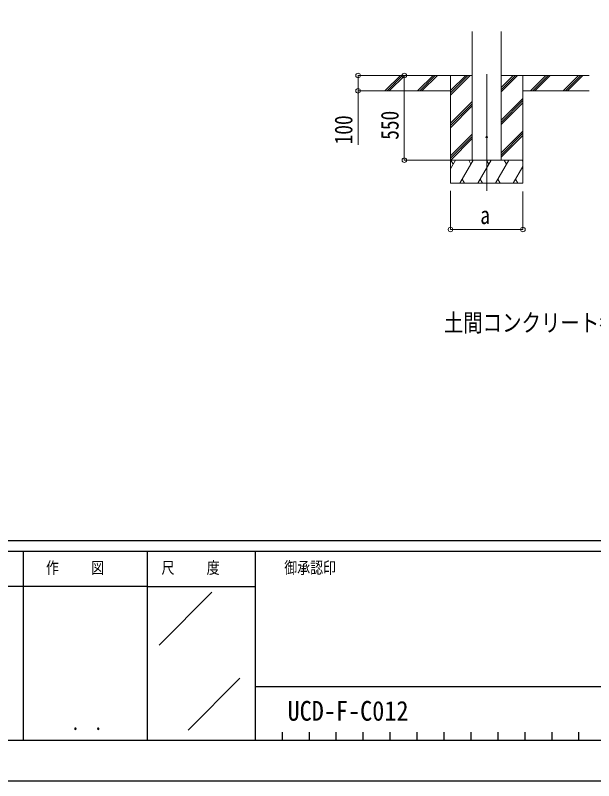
# Model space of a CAD drawing. Units: millimetres, scale not verified. Extents: x -14718 to 14718, y -10395 to 10395.
# Drawn here: x 6091 to 9845, y -10395 to -5425 of the extents above; entities that cross this region are included whole.
import ezdxf
from ezdxf.enums import TextEntityAlignment as Align

# ---------------------------------------------------------------- set-up
doc = ezdxf.new("R2010")
doc.units = ezdxf.units.MM
doc.header["$LTSCALE"] = 40
doc.layers.add('0-2_USER1', color=92, linetype='Continuous')
doc.layers.add('0-7_YKK_ZWAK', color=134, linetype='Continuous')
for name, color, linetype, lineweight in [('0-3_YKK_12', 40, 'Continuous', 18), ('0-4_YKK_13', 120, 'Continuous', 18), ('0-5_YKK_A1', 120, 'Continuous', 18), ('0-6_YKK_D', 200, 'Continuous', 18)]:
    doc.layers.add(name, color=color, linetype=linetype, lineweight=lineweight)
doc.styles.add('ＭＳ ゴシック', font='')
doc.styles.get('ＭＳ ゴシック').set_extended_font_data('MS Gothic')

msp = doc.modelspace()

# ---------------------------------------------------------------- linework, layer by layer
at = {"layer": '0-3_YKK_12'}
msp.add_line((9150.86, -5806.44), (9150.86, -6565.64), dxfattribs=at)
at = {"layer": '0-4_YKK_13'}
msp.add_circle((9150.86, -6215.64), 5, dxfattribs=at)
at = {"layer": '0-5_YKK_A1'}
for p, q in [((9057.11, -6365.64), (9057.11, -5530.29)), ((9244.61, -6365.64), (9244.61, -5530.29)), ((9057.11, -5815.64), (8424.91, -5815.64)), ((8491.6, -5914.24), (8590.2, -5815.64)), ((8504.34, -5915.64), (8604.34, -5815.64)), ((8518.48, -5915.64), (8618.48, -5815.64)), ((8703.73, -5914.24), (8802.33, -5815.64)), ((8716.47, -5915.64), (8816.47, -5815.64)), ((8730.61, -5915.64), (8830.61, -5815.64)), ((8915.86, -5815.64), (8915.86, -6515.64)), ((8915.86, -5942.52), (9042.75, -5815.64)), ((8915.86, -5928.38), (9028.6, -5815.64)), ((8915.86, -5914.24), (9014.46, -5815.64)), ((9244.61, -5922.14), (9351.11, -5815.64)), ((9244.61, -5908), (9336.97, -5815.64)), ((9244.61, -5893.86), (9322.83, -5815.64)), ((9244.61, -5815.64), (9816.48, -5815.64)), ((9385.86, -5815.64), (9385.86, -6515.64)), ((9434.96, -5915.64), (9534.96, -5815.64)), ((9449.1, -5915.64), (9549.1, -5815.64)), ((9463.25, -5915.64), (9563.25, -5815.64)), ((9647.09, -5915.64), (9747.1, -5815.64)), ((9661.24, -5915.64), (9761.24, -5815.64)), ((9675.38, -5915.64), (9775.38, -5815.64)), ((8915.86, -5915.64), (8424.91, -5915.64)), ((9385.86, -5915.64), (9816.48, -5915.64)), ((8915.86, -6126.37), (9057.11, -5985.12)), ((8915.86, -6140.51), (9057.11, -5999.26)), ((8915.86, -6154.66), (9057.11, -6013.41)), ((9244.61, -6105.99), (9385.86, -5964.74)), ((9244.61, -6120.13), (9385.86, -5978.88)), ((9244.61, -6134.27), (9385.86, -5993.02)), ((8915.86, -6338.5), (9057.11, -6197.25)), ((8915.86, -6352.64), (9057.11, -6211.4)), ((9244.61, -6318.12), (9385.86, -6176.87)), ((9244.61, -6332.26), (9385.86, -6191.01)), ((9244.61, -6346.4), (9385.86, -6205.15)), ((8917.01, -6365.64), (9057.11, -6225.54)), ((9385.86, -6365.64), (8915.86, -6365.64)), ((8915.86, -6421.81), (8948.29, -6365.64)), ((8933.29, -6391.63), (8918.29, -6365.64)), ((8977.16, -6515.64), (9063.76, -6365.64)), ((9048.76, -6391.62), (9033.76, -6365.64)), ((9092.63, -6515.64), (9179.23, -6365.64)), ((9164.23, -6391.63), (9149.23, -6365.64)), ((9208.1, -6515.64), (9294.7, -6365.64)), ((9279.7, -6391.63), (9264.7, -6365.64)), ((9323.57, -6515.64), (9385.86, -6407.75)), ((9385.86, -6375.5), (9380.17, -6365.64)), ((8992.16, -6489.66), (9007.16, -6515.64)), ((9107.63, -6489.66), (9122.63, -6515.64)), ((9223.1, -6489.66), (9238.1, -6515.64)), ((9338.57, -6489.66), (9353.57, -6515.64)), ((8915.86, -6515.64), (9385.86, -6515.64))]:
    msp.add_line(p, q, dxfattribs=at)
at = {"layer": '0-6_YKK_D'}
for p, q in [((8490.53, -5815.64), (8314.86, -5815.64)), ((8649.81, -5815.64), (8614.86, -5815.64)), ((8615.86, -5815.64), (8615.86, -6365.64)), ((8490.53, -5915.64), (8314.86, -5915.64)), ((8914.86, -6365.64), (8614.86, -6365.64)), ((8915.86, -6565.64), (8915.86, -6816.64)), ((9385.86, -6569.71), (9385.86, -6816.64)), ((8915.86, -6815.64), (9385.86, -6815.64))]:
    msp.add_line(p, q, dxfattribs=at)
msp.add_lwpolyline([(8315.86, -5815.64), (8315.86, -5915.64), (8315.86, -6265.41)], dxfattribs=at)
for centre in [(8315.86, -5815.64), (8615.86, -5815.64), (8315.86, -5915.64), (8615.86, -6365.64), (8915.86, -6815.64), (9385.86, -6815.64)]:
    msp.add_circle(centre, 14.88, dxfattribs=at)
at = {"layer": '0-7_YKK_ZWAK'}
for p, q in [((13632.57, -8837.5), (-13667.43, -8837.5)), ((6142.57, -8907.5), (6142.57, -10132.5)), ((6947.57, -8907.5), (6947.57, -10132.5)), ((7647.57, -8907.5), (6947.57, -8907.5)), ((11261.32, -8907.5), (7647.57, -8907.5)), ((7647.57, -8907.5), (7647.57, -10132.5)), ((6947.57, -9135), (4532.57, -9135)), ((6947.57, -9135), (7647.57, -9135)), ((7024.87, -9514.02), (7367.63, -9171.25)), ((7212.35, -10065.96), (7549.12, -9729.19)), ((7647.57, -9782.5), (11261.32, -9782.5)), ((7822.57, -10080), (7822.57, -10132.5)), ((7997.57, -10080), (7997.57, -10132.5)), ((8172.57, -10080), (8172.57, -10132.5)), ((8347.57, -10080), (8347.57, -10132.5)), ((8522.57, -10080), (8522.57, -10132.5)), ((8697.57, -10080), (8697.57, -10132.5)), ((8872.57, -10080), (8872.57, -10132.5)), ((9047.57, -10080), (9047.57, -10132.5)), ((9222.57, -10080), (9222.57, -10132.5)), ((9397.57, -10080), (9397.57, -10132.5)), ((9572.57, -10080), (9572.57, -10132.5)), ((9747.57, -10080), (9747.57, -10132.5)), ((4532.57, -10132.5), (6947.57, -10132.5)), ((6947.57, -10132.5), (7647.57, -10132.5)), ((7647.57, -10132.5), (11261.32, -10132.5))]:
    msp.add_line(p, q, dxfattribs=at)
msp.add_lwpolyline([(-14717.5, -10395), (14717.5, -10395), (14717.5, 10395), (-14717.5, 10395)], close=True, dxfattribs=at)
msp.add_lwpolyline([(6947.57, -8907.5), (4532.57, -8907.5), (4532.57, -10132.5)], dxfattribs=at)

# ---------------------------------------------------------------- texts
at = {"layer": '0-2_USER1', "style": 'ＭＳ ゴシック'}
for s, height, width, p in [('土間コンクリート考慮基礎の場合', 115.5, 0.8, (8872.75, -7513.58)), ('UCD-F-C012', 128.3, 0.9, (7857.87, -10043.96))]:
    msp.add_text(s, height=height, dxfattribs=dict(at, width=width)).set_placement(p, align=Align.BOTTOM_LEFT)
at = {"layer": '0-6_YKK_D', "style": 'ＭＳ ゴシック', "width": 0.8}
for s, p in [('550', (8613.53, -6233.44)), ('100', (8313.53, -6263.08))]:
    msp.add_text(s, height=115.5, rotation=90, dxfattribs=at).set_placement(p, align=Align.BOTTOM_LEFT)
msp.add_text('a', height=115.5, dxfattribs=at).set_placement((9108.86, -6814.84), align=Align.BOTTOM_LEFT)
at = {"layer": '0-7_YKK_ZWAK', "style": 'ＭＳ ゴシック', "width": 0.8}
for s, height, p in [('作     図', 76.98, (6290.27, -9073.75)), ('尺     度', 76.98, (7039.97, -9073.75)), ('御承認印', 76.98, (7836.98, -9073.75)), ('． ．', 90.71, (6457.5, -10095.23))]:
    msp.add_text(s, height=height, dxfattribs=at).set_placement(p, align=Align.BOTTOM_LEFT)

doc.saveas('drawing.dxf')
